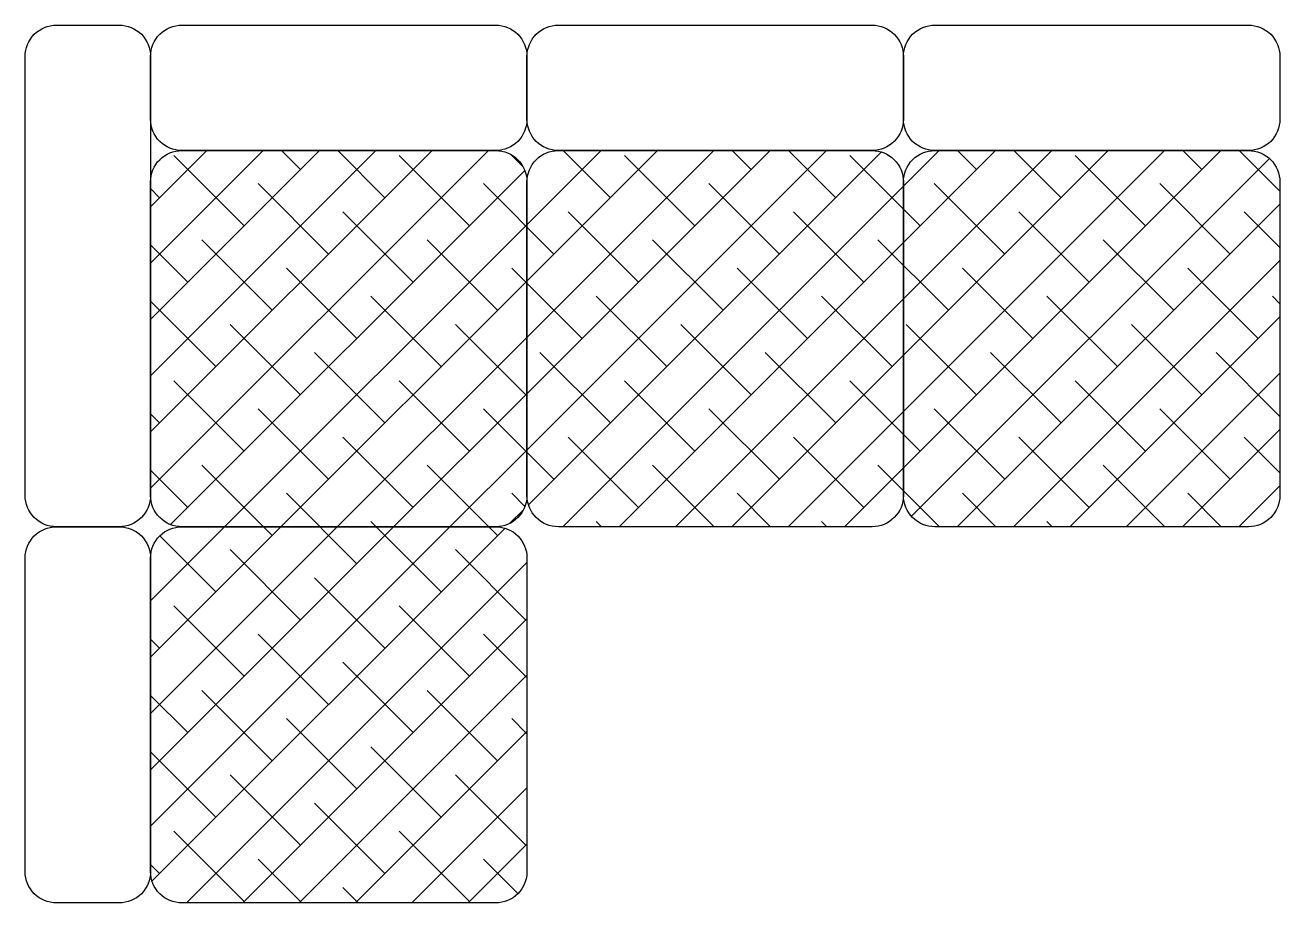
# Model space of a CAD drawing. Header units: millimetres. Extents: x -822.09 to -820.09, y 2726 to 2727.4.
import ezdxf

# ---------------------------------------------------------------- set-up
doc = ezdxf.new("R2010")
doc.units = ezdxf.units.MM
doc.header["$LTSCALE"] = 10
doc.layers.add('Móveis_sofás', color=2, linetype='Continuous')

msp = doc.modelspace()

# ---------------------------------------------------------------- hatches: boundary and pattern name
at = {"layer": 'Móveis_sofás'}
h = msp.add_hatch(dxfattribs=at)
h.set_pattern_fill('ANSI38', color=1, scale=0.02, style=0)
edge = h.paths.add_edge_path()
edge.add_line((-821.3374, 2726.5995), (-821.8374, 2726.5995))
edge.add_arc((-821.8374, 2726.6495), 0.05, 180, 270, ccw=False)
edge.add_line((-821.8874, 2726.6495), (-821.8874, 2727.1495))
edge.add_arc((-821.8374, 2727.1495), 0.05, 90, 180, ccw=False)
edge.add_line((-821.8374, 2727.1995), (-821.3374, 2727.1995))
edge.add_arc((-821.3374, 2727.1495), 0.05, 0, 90, ccw=False)
edge.add_line((-821.2874, 2727.1495), (-821.2874, 2726.6495))
edge.add_arc((-821.3374, 2726.6495), 0.05, -90, 0, ccw=False)
edge = h.paths.add_edge_path()
edge.add_line((-821.2874, 2726.5495), (-821.2874, 2726.0495))
edge.add_arc((-821.3374, 2726.0495), 0.05, -90, 0, ccw=False)
edge.add_line((-821.3374, 2725.9995), (-821.8374, 2725.9995))
edge.add_arc((-821.8374, 2726.0495), 0.05, 180, 270, ccw=False)
edge.add_line((-821.8874, 2726.0495), (-821.8874, 2726.5495))
edge.add_arc((-821.8374, 2726.5495), 0.05, 90, 180, ccw=False)
edge.add_line((-821.8374, 2726.5995), (-821.3374, 2726.5995))
edge.add_arc((-821.3374, 2726.5495), 0.05, 0, 90, ccw=False)
edge = h.paths.add_edge_path()
edge.add_line((-820.1374, 2726.5995), (-820.6374, 2726.5995))
edge.add_arc((-820.6374, 2726.6495), 0.05, 180, 270, ccw=False)
edge.add_line((-820.6874, 2726.6495), (-820.6874, 2727.1495))
edge.add_arc((-820.6374, 2727.1495), 0.05, 90, 180, ccw=False)
edge.add_line((-820.6374, 2727.1995), (-820.1374, 2727.1995))
edge.add_arc((-820.1374, 2727.1495), 0.05, 0, 90, ccw=False)
edge.add_line((-820.0874, 2727.1495), (-820.0874, 2726.6495))
edge.add_arc((-820.1374, 2726.6495), 0.05, -90, 0, ccw=False)
edge = h.paths.add_edge_path()
edge.add_line((-820.7374, 2726.5995), (-821.2374, 2726.5995))
edge.add_arc((-821.2374, 2726.6495), 0.05, 180, 270, ccw=False)
edge.add_line((-821.2874, 2726.6495), (-821.2874, 2727.1495))
edge.add_arc((-821.2374, 2727.1495), 0.05, 90, 180, ccw=False)
edge.add_line((-821.2374, 2727.1995), (-820.7374, 2727.1995))
edge.add_arc((-820.7374, 2727.1495), 0.05, 0, 90, ccw=False)
edge.add_line((-820.6874, 2727.1495), (-820.6874, 2726.6495))
edge.add_arc((-820.7374, 2726.6495), 0.05, -90, 0, ccw=False)

# ---------------------------------------------------------------- linework, layer by layer
for points in [[(-822.0374, 2727.3995), (-821.9374, 2727.3995, -0.414214), (-821.8874, 2727.3495), (-821.8874, 2726.6495, -0.414214), (-821.9374, 2726.5995), (-822.0374, 2726.5995, -0.414214), (-822.0874, 2726.6495), (-822.0874, 2727.3495, -0.414214)], [(-821.2874, 2727.3495), (-821.2874, 2727.2495, -0.414214), (-821.3374, 2727.1995), (-821.8374, 2727.1995, -0.414214), (-821.8874, 2727.2495), (-821.8874, 2727.3495, -0.414214), (-821.8374, 2727.3995), (-821.3374, 2727.3995, -0.414214)], [(-820.6874, 2727.3495), (-820.6874, 2727.2495, -0.414214), (-820.7374, 2727.1995), (-821.2374, 2727.1995, -0.414214), (-821.2874, 2727.2495), (-821.2874, 2727.3495, -0.414214), (-821.2374, 2727.3995), (-820.7374, 2727.3995, -0.414214)], [(-820.0874, 2727.3495), (-820.0874, 2727.2495, -0.414214), (-820.1374, 2727.1995), (-820.6374, 2727.1995, -0.414214), (-820.6874, 2727.2495), (-820.6874, 2727.3495, -0.414214), (-820.6374, 2727.3995), (-820.1374, 2727.3995, -0.414214)], [(-821.3374, 2726.5995), (-821.8374, 2726.5995, -0.414214), (-821.8874, 2726.6495), (-821.8874, 2727.1495, -0.414214), (-821.8374, 2727.1995), (-821.3374, 2727.1995, -0.414214), (-821.2874, 2727.1495), (-821.2874, 2726.6495, -0.414214)], [(-820.7374, 2726.5995), (-821.2374, 2726.5995, -0.414214), (-821.2874, 2726.6495), (-821.2874, 2727.1495, -0.414214), (-821.2374, 2727.1995), (-820.7374, 2727.1995, -0.414214), (-820.6874, 2727.1495), (-820.6874, 2726.6495, -0.414214)], [(-820.1374, 2726.5995), (-820.6374, 2726.5995, -0.414214), (-820.6874, 2726.6495), (-820.6874, 2727.1495, -0.414214), (-820.6374, 2727.1995), (-820.1374, 2727.1995, -0.414214), (-820.0874, 2727.1495), (-820.0874, 2726.6495, -0.414214)], [(-822.0374, 2726.5995), (-821.9374, 2726.5995, -0.414214), (-821.8874, 2726.5495), (-821.8874, 2726.0495, -0.414214), (-821.9374, 2725.9995), (-822.0374, 2725.9995, -0.414214), (-822.0874, 2726.0495), (-822.0874, 2726.5495, -0.414214)], [(-821.2874, 2726.5495), (-821.2874, 2726.0495, -0.414214), (-821.3374, 2725.9995), (-821.8374, 2725.9995, -0.414214), (-821.8874, 2726.0495), (-821.8874, 2726.5495, -0.414214), (-821.8374, 2726.5995), (-821.3374, 2726.5995, -0.414214)]]:
    msp.add_lwpolyline(points, format="xyb", close=True, dxfattribs=at)

doc.saveas('drawing.dxf')
